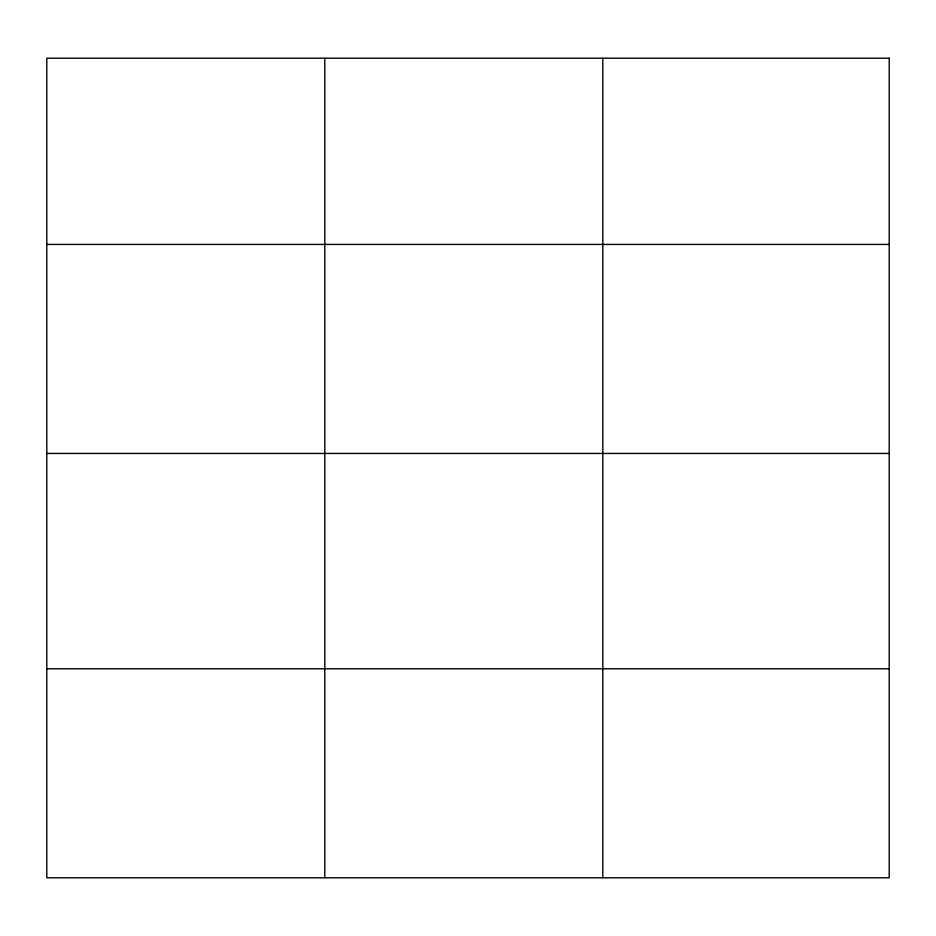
<?xml version="1.0" encoding="UTF-8"?>
<svg xmlns="http://www.w3.org/2000/svg" width="936" height="936" viewBox="0 0 936 936"><rect width="100%" height="100%" fill="white"/><g stroke="black" fill="none" stroke-linecap="round" stroke-linejoin="round"><path stroke-width="1.4" d="M46.8 244.425L889.2 244.425M46.8 453.433L889.2 453.433M46.8 668.772L889.2 668.772M602.784 58.219L602.784 877.781M324.792 58.219L324.792 877.781M889.2 58.219L46.8 58.219L46.8 877.781L889.2 877.781L889.2 58.219"/></g></svg>
